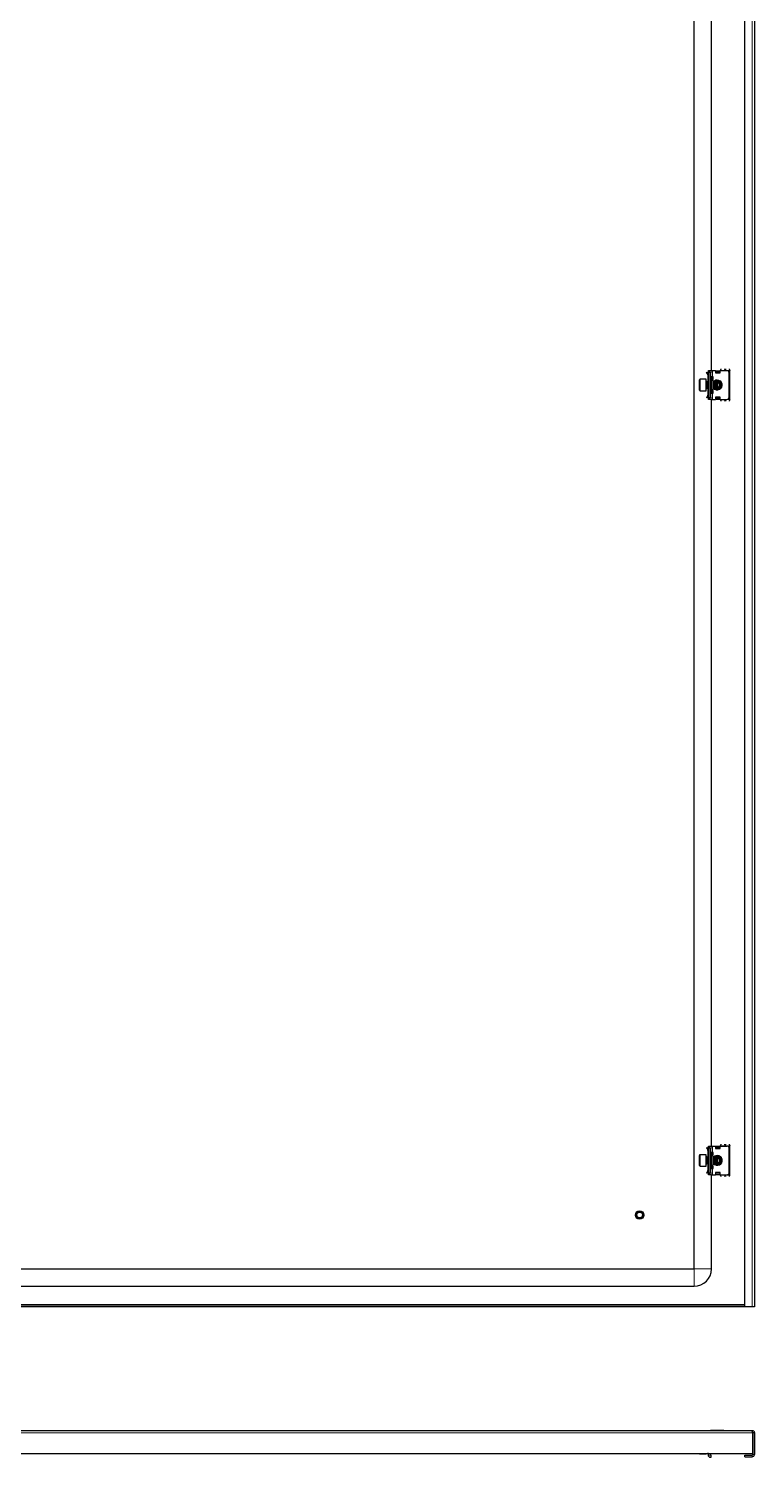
# Model space of a CAD drawing. Header units: millimetres. Extents: x -661 to 2133, y -1282 to 1206.
# Drawn here: x 1501 to 2133, y -1281 to -38 of the extents above; entities that cross this region are included whole.
import ezdxf

# ---------------------------------------------------------------- set-up
doc = ezdxf.new("R2010")
doc.units = ezdxf.units.MM

msp = doc.modelspace()

# ---------------------------------------------------------------- linework, layer by layer
at = {"color": 7, "linetype": 'Continuous', "lineweight": 25}
for p, q in [((2124.37, -1150.44), (2124.37, 1004.56)), ((2132.87, 1004.56), (2132.87, -1150.44)), ((2080.37, -1117.44), (2080.37, 971.56)), ((2095.37, -335.44), (2095.37, 189.56)), ((2092.87, -335.44), (2094.87, -335.44)), ((2092.87, -335.71), (2092.87, -335.44)), ((2092.87, -360.18), (2092.87, -335.71)), ((2094.87, -335.44), (2094.87, -337.44)), ((2094.87, -335.44), (2096.37, -335.44)), ((2096.37, -335.44), (2098.87, -335.44)), ((2098.87, -335.44), (2098.87, -337.44)), ((2099.12, -335.82), (2099.62, -335.47)), ((2099.62, -335.82), (2099.12, -336.18)), ((2099.12, -336.18), (2099.12, -335.82)), ((2099.62, -335.47), (2099.62, -335.82)), ((2099.62, -335.47), (2102.12, -335.47)), ((2099.62, -335.82), (2102.12, -335.82)), ((2102.12, -335.82), (2102.12, -335.47)), ((2102.12, -335.47), (2102.62, -335.82)), ((2102.62, -336.18), (2102.12, -335.82)), ((2102.62, -335.82), (2102.62, -336.18)), ((2102.67, -335.56), (2102.67, -337.44)), ((2102.87, -335.56), (2102.67, -335.56)), ((2102.87, -337.44), (2102.87, -335.44)), ((2102.87, -335.44), (2108.87, -335.44)), ((2103.37, -335.44), (2103.37, -335.19)), ((2111.37, -360.69), (2111.37, -335.19)), ((2084.87, -352.34), (2084.87, -343.54)), ((2090.87, -342.94), (2085.47, -342.94)), ((2090.87, -352.94), (2090.87, -342.94)), ((2091.31, -336.8), (2090.96, -337.16)), ((2091.93, -338.13), (2090.96, -337.16)), ((2091.48, -344.94), (2091.12, -344.94)), ((2092.28, -337.78), (2091.31, -336.8)), ((2091.87, -345.5), (2091.48, -344.94)), ((2091.48, -346.8), (2091.48, -344.94)), ((2091.48, -350.94), (2091.48, -346.8)), ((2092.26, -344.94), (2091.87, -345.5)), ((2091.87, -347.01), (2091.87, -345.5)), ((2091.87, -350.39), (2091.87, -347.01)), ((2091.93, -338.13), (2092.28, -337.78)), ((2092.48, -344.94), (2092.26, -344.94)), ((2092.26, -346.8), (2092.26, -344.94)), ((2092.26, -350.94), (2092.26, -346.8)), ((2092.37, -337.44), (2092.37, -337.84)), ((2092.37, -339.19), (2092.87, -339.19)), ((2092.37, -339.19), (2092.37, -342.69)), ((2092.87, -342.69), (2092.37, -342.69)), ((2092.37, -342.69), (2092.37, -344.94)), ((2092.87, -345.5), (2092.48, -344.94)), ((2092.48, -346.8), (2092.48, -344.94)), ((2092.48, -350.94), (2092.48, -346.8)), ((2092.66, -336.74), (2092.87, -336.53)), ((2093.87, -337.44), (2093.87, -358.44)), ((2094.87, -358.44), (2094.87, -337.44)), ((2096.37, -340.94), (2094.87, -340.94)), ((2095.19, -343.91), (2096.87, -342.94)), ((2095.37, -343.81), (2095.37, -342.69)), ((2095.37, -342.69), (2095.87, -342.69)), ((2096.87, -343.94), (2095.37, -343.94)), ((2095.87, -342.69), (2096.87, -342.69)), ((2096.87, -340.94), (2096.37, -340.94)), ((2096.87, -342.94), (2096.87, -340.94)), ((2096.87, -351.94), (2096.87, -343.94)), ((2097.26, -344.94), (2096.87, -345.5)), ((2097.48, -344.94), (2097.26, -344.94)), ((2097.26, -346.8), (2097.26, -344.94)), ((2097.26, -350.94), (2097.26, -346.8)), ((2097.87, -345.5), (2097.48, -344.94)), ((2097.48, -346.8), (2097.48, -344.94)), ((2097.48, -350.94), (2097.48, -346.8)), ((2098.26, -344.94), (2097.87, -345.5)), ((2097.87, -347.01), (2097.87, -345.5)), ((2097.87, -350.39), (2097.87, -347.01)), ((2098.48, -344.94), (2098.26, -344.94)), ((2098.26, -346.8), (2098.26, -344.94)), ((2098.26, -350.94), (2098.26, -346.8)), ((2098.87, -345.5), (2098.48, -344.94)), ((2098.48, -346.8), (2098.48, -344.94)), ((2098.48, -350.94), (2098.48, -346.8)), ((2098.79, -345.39), (2099.04, -345.25)), ((2098.87, -337.44), (2102.87, -337.44)), ((2099.26, -344.94), (2098.87, -345.5)), ((2098.87, -347.01), (2098.87, -345.5)), ((2098.87, -350.39), (2098.87, -347.01)), ((2099.12, -337.09), (2099.12, -336.18)), ((2099.12, -337.44), (2099.12, -337.09)), ((2099.48, -344.94), (2099.26, -344.94)), ((2099.26, -346.8), (2099.26, -344.94)), ((2099.26, -350.94), (2099.26, -346.8)), ((2099.87, -345.5), (2099.48, -344.94)), ((2099.48, -346.8), (2099.48, -344.94)), ((2099.48, -350.94), (2099.48, -346.8)), ((2100.08, -345.2), (2099.71, -345.27)), ((2100.26, -344.94), (2099.87, -345.5)), ((2099.87, -347.01), (2099.87, -345.5)), ((2099.87, -350.39), (2099.87, -347.01)), ((2100.32, -344.94), (2100.26, -344.94)), ((2100.26, -346.8), (2100.26, -344.94)), ((2100.26, -350.94), (2100.26, -346.8)), ((2100.87, -345.5), (2100.32, -344.94)), ((2100.32, -350.94), (2100.32, -344.94)), ((2101.39, -345.38), (2100.56, -345.19)), ((2100.87, -350.39), (2100.87, -345.5)), ((2102.62, -336.18), (2102.62, -337.09)), ((2102.62, -337.09), (2102.62, -337.44)), ((2110.87, -358.44), (2110.87, -337.44)), ((2085.47, -352.94), (2090.87, -352.94)), ((2091.93, -357.75), (2090.96, -358.73)), ((2091.31, -359.08), (2090.96, -358.73)), ((2091.12, -350.94), (2091.48, -350.94)), ((2092.28, -358.11), (2091.31, -359.08)), ((2091.48, -350.94), (2091.87, -350.39)), ((2091.87, -350.39), (2092.26, -350.94)), ((2091.93, -357.75), (2092.28, -358.11)), ((2092.26, -350.94), (2092.48, -350.94)), ((2092.37, -350.94), (2092.37, -353.19)), ((2092.37, -353.19), (2092.87, -353.19)), ((2092.37, -353.19), (2092.37, -356.69)), ((2092.37, -356.69), (2092.87, -356.69)), ((2092.37, -358.44), (2092.37, -357.98)), ((2092.48, -350.94), (2092.87, -350.39)), ((2092.87, -359.36), (2092.66, -359.15)), ((2092.87, -360.44), (2092.87, -360.18)), ((2094.87, -360.44), (2092.87, -360.44)), ((2094.87, -354.94), (2096.37, -354.94)), ((2094.87, -358.44), (2094.87, -360.44)), ((2094.87, -360.44), (2096.37, -360.44)), ((2096.87, -352.94), (2095.19, -351.98)), ((2095.37, -351.94), (2096.87, -351.94)), ((2095.37, -353.19), (2095.37, -352.08)), ((2095.87, -353.19), (2095.37, -353.19)), ((2095.37, -1010.44), (2095.37, -360.44)), ((2096.87, -353.19), (2095.87, -353.19)), ((2096.37, -354.94), (2096.87, -354.94)), ((2096.37, -360.44), (2098.87, -360.44)), ((2096.87, -350.39), (2097.26, -350.94)), ((2096.87, -354.94), (2096.87, -352.94)), ((2097.26, -350.94), (2097.48, -350.94)), ((2097.48, -350.94), (2097.87, -350.39)), ((2097.87, -350.39), (2098.26, -350.94)), ((2098.26, -350.94), (2098.48, -350.94)), ((2098.48, -350.94), (2098.87, -350.39)), ((2099.04, -350.63), (2098.79, -350.5)), ((2098.87, -350.39), (2099.26, -350.94)), ((2102.87, -358.44), (2098.87, -358.44)), ((2098.87, -358.44), (2098.87, -360.44)), ((2099.12, -358.8), (2099.12, -358.44)), ((2099.12, -359.71), (2099.12, -358.8)), ((2099.12, -359.71), (2099.62, -360.06)), ((2099.12, -360.06), (2099.12, -359.71)), ((2099.62, -360.42), (2099.12, -360.06)), ((2099.26, -350.94), (2099.48, -350.94)), ((2099.48, -350.94), (2099.87, -350.39)), ((2102.12, -360.06), (2099.62, -360.06)), ((2099.62, -360.06), (2099.62, -360.42)), ((2102.12, -360.42), (2099.62, -360.42)), ((2099.87, -350.39), (2100.26, -350.94)), ((2100.26, -350.94), (2100.32, -350.94)), ((2100.32, -350.94), (2100.87, -350.39)), ((2102.12, -360.06), (2102.62, -359.71)), ((2102.12, -360.42), (2102.12, -360.06)), ((2102.62, -360.06), (2102.12, -360.42)), ((2102.62, -358.44), (2102.62, -358.8)), ((2102.62, -358.8), (2102.62, -359.71)), ((2102.62, -359.71), (2102.62, -360.06)), ((2102.67, -358.44), (2102.67, -360.33)), ((2102.67, -360.33), (2102.87, -360.33)), ((2102.87, -360.44), (2102.87, -358.44)), ((2102.87, -360.44), (2108.87, -360.44)), ((2103.37, -360.69), (2103.37, -360.44)), ((2084.87, -1027.34), (2084.87, -1018.54)), ((2090.87, -1017.94), (2085.47, -1017.94)), ((2090.87, -1027.94), (2090.87, -1017.94)), ((2091.31, -1011.8), (2090.96, -1012.16)), ((2091.93, -1013.13), (2090.96, -1012.16)), ((2092.28, -1012.78), (2091.31, -1011.8)), ((2091.93, -1013.13), (2092.28, -1012.78)), ((2092.37, -1012.44), (2092.37, -1012.84)), ((2092.37, -1014.19), (2092.87, -1014.19)), ((2092.37, -1014.19), (2092.37, -1017.69)), ((2092.87, -1017.69), (2092.37, -1017.69)), ((2092.37, -1017.69), (2092.37, -1019.94)), ((2092.66, -1011.74), (2092.87, -1011.53)), ((2092.87, -1010.44), (2094.87, -1010.44)), ((2092.87, -1010.71), (2092.87, -1010.44)), ((2092.87, -1035.18), (2092.87, -1010.71)), ((2093.87, -1012.44), (2093.87, -1033.44)), ((2094.87, -1010.44), (2094.87, -1012.44)), ((2094.87, -1010.44), (2096.37, -1010.44)), ((2094.87, -1033.44), (2094.87, -1012.44)), ((2096.37, -1015.94), (2094.87, -1015.94)), ((2095.19, -1018.91), (2096.87, -1017.94)), ((2095.37, -1018.81), (2095.37, -1017.69)), ((2095.37, -1017.69), (2095.87, -1017.69)), ((2096.87, -1018.94), (2095.37, -1018.94)), ((2095.87, -1017.69), (2096.87, -1017.69)), ((2096.37, -1010.44), (2098.87, -1010.44)), ((2096.87, -1015.94), (2096.37, -1015.94)), ((2096.87, -1017.94), (2096.87, -1015.94)), ((2096.87, -1026.94), (2096.87, -1018.94)), ((2098.87, -1010.44), (2098.87, -1012.44)), ((2098.87, -1012.44), (2102.87, -1012.44)), ((2099.12, -1010.82), (2099.62, -1010.47)), ((2099.62, -1010.82), (2099.12, -1011.18)), ((2099.12, -1011.18), (2099.12, -1010.82)), ((2099.12, -1012.09), (2099.12, -1011.18)), ((2099.12, -1012.44), (2099.12, -1012.09)), ((2099.62, -1010.47), (2099.62, -1010.82)), ((2099.62, -1010.47), (2102.12, -1010.47)), ((2099.62, -1010.82), (2102.12, -1010.82)), ((2102.12, -1010.82), (2102.12, -1010.47)), ((2102.12, -1010.47), (2102.62, -1010.82)), ((2102.62, -1011.18), (2102.12, -1010.82)), ((2102.62, -1010.82), (2102.62, -1011.18)), ((2102.62, -1011.18), (2102.62, -1012.09)), ((2102.62, -1012.09), (2102.62, -1012.44)), ((2102.67, -1010.56), (2102.67, -1012.44)), ((2102.87, -1010.56), (2102.67, -1010.56)), ((2102.87, -1010.44), (2108.87, -1010.44)), ((2102.87, -1012.44), (2102.87, -1010.44)), ((2103.37, -1010.44), (2103.37, -1010.19)), ((2110.87, -1033.44), (2110.87, -1012.44)), ((2111.37, -1035.69), (2111.37, -1010.19)), ((2085.47, -1027.94), (2090.87, -1027.94)), ((2091.48, -1019.94), (2091.12, -1019.94)), ((2091.12, -1025.94), (2091.48, -1025.94)), ((2091.87, -1020.5), (2091.48, -1019.94)), ((2091.48, -1021.8), (2091.48, -1019.94)), ((2091.48, -1025.94), (2091.48, -1021.8)), ((2091.48, -1025.94), (2091.87, -1025.39)), ((2092.26, -1019.94), (2091.87, -1020.5)), ((2091.87, -1022.01), (2091.87, -1020.5)), ((2091.87, -1025.39), (2091.87, -1022.01)), ((2091.87, -1025.39), (2092.26, -1025.94)), ((2092.48, -1019.94), (2092.26, -1019.94)), ((2092.26, -1021.8), (2092.26, -1019.94)), ((2092.26, -1025.94), (2092.26, -1021.8)), ((2092.26, -1025.94), (2092.48, -1025.94)), ((2092.37, -1025.94), (2092.37, -1028.19)), ((2092.37, -1028.19), (2092.37, -1031.69)), ((2092.37, -1028.19), (2092.87, -1028.19)), ((2092.37, -1031.69), (2092.87, -1031.69)), ((2092.87, -1020.5), (2092.48, -1019.94)), ((2092.48, -1021.8), (2092.48, -1019.94)), ((2092.48, -1025.94), (2092.48, -1021.8)), ((2092.48, -1025.94), (2092.87, -1025.39)), ((2094.87, -1029.94), (2096.37, -1029.94)), ((2096.87, -1027.94), (2095.19, -1026.98)), ((2095.37, -1026.94), (2096.87, -1026.94)), ((2095.37, -1028.19), (2095.37, -1027.08)), ((2095.87, -1028.19), (2095.37, -1028.19)), ((2096.87, -1028.19), (2095.87, -1028.19)), ((2096.37, -1029.94), (2096.87, -1029.94)), ((2097.26, -1019.94), (2096.87, -1020.5)), ((2096.87, -1025.39), (2097.26, -1025.94)), ((2096.87, -1029.94), (2096.87, -1027.94)), ((2097.48, -1019.94), (2097.26, -1019.94)), ((2097.26, -1021.8), (2097.26, -1019.94)), ((2097.26, -1025.94), (2097.26, -1021.8)), ((2097.26, -1025.94), (2097.48, -1025.94)), ((2097.87, -1020.5), (2097.48, -1019.94)), ((2097.48, -1021.8), (2097.48, -1019.94)), ((2097.48, -1025.94), (2097.48, -1021.8)), ((2097.48, -1025.94), (2097.87, -1025.39)), ((2098.26, -1019.94), (2097.87, -1020.5)), ((2097.87, -1022.01), (2097.87, -1020.5)), ((2097.87, -1025.39), (2097.87, -1022.01)), ((2097.87, -1025.39), (2098.26, -1025.94)), ((2098.48, -1019.94), (2098.26, -1019.94)), ((2098.26, -1021.8), (2098.26, -1019.94)), ((2098.26, -1025.94), (2098.26, -1021.8)), ((2098.26, -1025.94), (2098.48, -1025.94)), ((2098.87, -1020.5), (2098.48, -1019.94)), ((2098.48, -1021.8), (2098.48, -1019.94)), ((2098.48, -1025.94), (2098.48, -1021.8)), ((2098.48, -1025.94), (2098.87, -1025.39)), ((2098.79, -1020.39), (2099.04, -1020.25)), ((2099.04, -1025.63), (2098.79, -1025.5)), ((2099.26, -1019.94), (2098.87, -1020.5)), ((2098.87, -1022.01), (2098.87, -1020.5)), ((2098.87, -1025.39), (2098.87, -1022.01)), ((2098.87, -1025.39), (2099.26, -1025.94)), ((2099.48, -1019.94), (2099.26, -1019.94)), ((2099.26, -1021.8), (2099.26, -1019.94)), ((2099.26, -1025.94), (2099.26, -1021.8)), ((2099.26, -1025.94), (2099.48, -1025.94)), ((2099.87, -1020.5), (2099.48, -1019.94)), ((2099.48, -1021.8), (2099.48, -1019.94)), ((2099.48, -1025.94), (2099.48, -1021.8)), ((2099.48, -1025.94), (2099.87, -1025.39)), ((2100.08, -1020.2), (2099.71, -1020.27)), ((2100.26, -1019.94), (2099.87, -1020.5)), ((2099.87, -1022.01), (2099.87, -1020.5)), ((2099.87, -1025.39), (2099.87, -1022.01)), ((2099.87, -1025.39), (2100.26, -1025.94)), ((2100.32, -1019.94), (2100.26, -1019.94)), ((2100.26, -1021.8), (2100.26, -1019.94)), ((2100.26, -1025.94), (2100.26, -1021.8)), ((2100.26, -1025.94), (2100.32, -1025.94)), ((2100.87, -1020.5), (2100.32, -1019.94)), ((2100.32, -1025.94), (2100.32, -1019.94)), ((2100.32, -1025.94), (2100.87, -1025.39)), ((2101.39, -1020.38), (2100.56, -1020.19)), ((2100.87, -1025.39), (2100.87, -1020.5)), ((2091.93, -1032.75), (2090.96, -1033.73)), ((2091.31, -1034.08), (2090.96, -1033.73)), ((2092.28, -1033.11), (2091.31, -1034.08)), ((2091.93, -1032.75), (2092.28, -1033.11)), ((2092.37, -1033.44), (2092.37, -1032.98)), ((2092.87, -1034.36), (2092.66, -1034.15)), ((2092.87, -1035.44), (2092.87, -1035.18)), ((2094.87, -1035.44), (2092.87, -1035.44)), ((2094.87, -1033.44), (2094.87, -1035.44)), ((2094.87, -1035.44), (2096.37, -1035.44)), ((2095.37, -1117.44), (2095.37, -1035.44)), ((2096.37, -1035.44), (2098.87, -1035.44)), ((2102.87, -1033.44), (2098.87, -1033.44)), ((2098.87, -1033.44), (2098.87, -1035.44)), ((2099.12, -1033.8), (2099.12, -1033.44)), ((2099.12, -1034.71), (2099.12, -1033.8)), ((2099.12, -1034.71), (2099.62, -1035.06)), ((2099.12, -1035.06), (2099.12, -1034.71)), ((2099.62, -1035.42), (2099.12, -1035.06)), ((2102.12, -1035.06), (2099.62, -1035.06)), ((2099.62, -1035.06), (2099.62, -1035.42)), ((2102.12, -1035.42), (2099.62, -1035.42)), ((2102.12, -1035.06), (2102.62, -1034.71)), ((2102.12, -1035.42), (2102.12, -1035.06)), ((2102.62, -1035.06), (2102.12, -1035.42)), ((2102.62, -1033.44), (2102.62, -1033.8)), ((2102.62, -1033.8), (2102.62, -1034.71)), ((2102.62, -1034.71), (2102.62, -1035.06)), ((2102.67, -1033.44), (2102.67, -1035.33)), ((2102.67, -1035.33), (2102.87, -1035.33)), ((2102.87, -1035.44), (2102.87, -1033.44)), ((2102.87, -1035.44), (2108.87, -1035.44)), ((2103.37, -1035.69), (2103.37, -1035.44)), ((1191.37, -1117.44), (2080.37, -1117.44)), ((1191.37, -1132.44), (2080.37, -1132.44)), ((2124.37, -1148.94), (1147.37, -1148.94)), ((2124.37, -1150.44), (1147.37, -1150.44)), ((2130.77, -1150.44), (2124.37, -1150.44)), ((2132.87, -1150.44), (2130.77, -1150.44)), ((1140.97, -1257.96), (2130.77, -1257.96)), ((2094.58, -1257.66), (2094.58, -1257.96)), ((2094.58, -1257.66), (2105.74, -1257.66)), ((2105.74, -1257.66), (2106.15, -1257.66)), ((2106.15, -1257.96), (2106.15, -1257.66)), ((2131.17, -1260.06), (2131.17, -1277.96)), ((2132.87, -1260.06), (2131.37, -1260.06)), ((2131.37, -1260.06), (2131.37, -1278.86)), ((2132.87, -1260.06), (2132.87, -1278.86)), ((1140.57, -1277.96), (2131.17, -1277.96)), ((2085.47, -1278.46), (2090.87, -1278.46)), ((2090.87, -1278.46), (2090.87, -1277.96)), ((2092.37, -1278.46), (2092.87, -1278.46)), ((2092.87, -1279.46), (2092.87, -1277.96)), ((2092.87, -1280.46), (2092.87, -1279.46)), ((2092.87, -1280.46), (2093.87, -1281.46)), ((2094.87, -1279.46), (2094.87, -1277.96)), ((2094.87, -1279.46), (2094.87, -1281.46)), ((2124.37, -1280.96), (2124.37, -1279.46)), ((2124.37, -1279.46), (2130.77, -1279.46)), ((2124.37, -1280.96), (2130.77, -1280.96)), ((2094.87, -1281.46), (2093.87, -1281.46))]:
    msp.add_line(p, q, dxfattribs=at)
at = {"color": 8, "linetype": 'Continuous', "lineweight": 18}
for p, q in [((2130.77, 1004.56), (2130.77, -1150.44)), ((2096.37, -340.94), (2096.37, -335.44)), ((2103.37, -335.19), (2107.37, -335.19)), ((2111.37, -335.19), (2107.37, -335.19)), ((2085.47, -342.94), (2085.47, -352.94)), ((2091.12, -344.94), (2091.12, -350.72)), ((2092.87, -337.44), (2092.37, -337.44)), ((2092.87, -336.94), (2092.66, -336.74)), ((2094.87, -337.44), (2093.87, -337.44)), ((2095.37, -343.94), (2095.37, -351.94)), ((2095.87, -342.69), (2095.87, -340.94)), ((2102.62, -337.09), (2099.12, -337.09)), ((2091.12, -350.72), (2091.12, -350.94)), ((2092.87, -358.44), (2092.37, -358.44)), ((2092.87, -358.94), (2092.66, -359.15)), ((2093.87, -358.44), (2094.87, -358.44)), ((2095.87, -354.94), (2095.87, -353.19)), ((2096.37, -360.44), (2096.37, -354.94)), ((2099.12, -358.8), (2102.62, -358.8)), ((2107.37, -360.69), (2103.37, -360.69)), ((2111.37, -360.69), (2107.37, -360.69)), ((2085.47, -1017.94), (2085.47, -1027.94)), ((2092.87, -1012.44), (2092.37, -1012.44)), ((2092.87, -1011.94), (2092.66, -1011.74)), ((2094.87, -1012.44), (2093.87, -1012.44)), ((2095.37, -1018.94), (2095.37, -1026.94)), ((2095.87, -1017.69), (2095.87, -1015.94)), ((2096.37, -1015.94), (2096.37, -1010.44)), ((2102.62, -1012.09), (2099.12, -1012.09)), ((2103.37, -1010.19), (2107.37, -1010.19)), ((2111.37, -1010.19), (2107.37, -1010.19)), ((2091.12, -1019.94), (2091.12, -1025.72)), ((2091.12, -1025.72), (2091.12, -1025.94)), ((2095.87, -1029.94), (2095.87, -1028.19)), ((2096.37, -1035.44), (2096.37, -1029.94)), ((2092.87, -1033.44), (2092.37, -1033.44)), ((2092.87, -1033.94), (2092.66, -1034.15)), ((2093.87, -1033.44), (2094.87, -1033.44)), ((2099.12, -1033.8), (2102.62, -1033.8)), ((2107.37, -1035.69), (2103.37, -1035.69)), ((2111.37, -1035.69), (2107.37, -1035.69)), ((2080.37, -1117.44), (2080.37, -1132.44)), ((2080.37, -1117.44), (2095.37, -1117.44)), ((2124.37, -1148.34), (1147.37, -1148.34)), ((1140.57, -1260.06), (2131.17, -1260.06)), ((2085.47, -1277.96), (2085.47, -1278.46)), ((2092.87, -1279.46), (2094.87, -1279.46)), ((2130.77, -1279.46), (2130.77, -1280.96)), ((2131.37, -1278.86), (2132.87, -1278.86))]:
    msp.add_line(p, q, dxfattribs=at)
at = {"color": 7, "linetype": 'Continuous', "lineweight": 25, "flags": 128}
for points in [[(2099.71, -350.62), (2099.84, -350.65), (2100.08, -350.69)], [(2099.71, -1025.62), (2099.84, -1025.65), (2100.08, -1025.69)]]:
    msp.add_lwpolyline(points, dxfattribs=at)
at = {"color": 7, "linetype": 'Continuous', "lineweight": 25}
for radius in [3.75, 3, 2.5]:
    msp.add_circle((2032.87, -1070.44), radius, dxfattribs=at)
for centre, radius, start, end in [((2091.87, -337.44), 2, 0, 60), ((2108.87, -337.44), 2, 0, 90), ((2085.47, -343.54), 0.6, 90, 180), ((2091.12, -344.69), 0.25, 180, 270), ((2093.37, -337.44), 1, 135, 180), ((2095.37, -343.44), 0.5, 180, 270), ((2100.37, -347.94), 4, 90, 134.28235), ((2100.37, -347.94), 4, 225.71765, 90), ((2100.37, -347.94), 3, 254.33161, 105.66839), ((2100.37, -347.94), 2.76, 274.01261, 68.2426), ((2100.37, -347.94), 2.45, 281.79772, 78.20228), ((2085.47, -352.34), 0.6, 180, 270), ((2091.12, -351.19), 0.25, 90, 180), ((2093.37, -358.44), 1, 180, 225), ((2091.87, -358.44), 2, 300, 0), ((2095.37, -352.44), 0.5, 90, 180), ((2108.87, -358.44), 2, 270, 0), ((2085.47, -1018.54), 0.6, 90, 180), ((2091.12, -1019.69), 0.25, 180, 270), ((2093.37, -1012.44), 1, 135, 180), ((2091.87, -1012.44), 2, 0, 60), ((2095.37, -1018.44), 0.5, 180, 270), ((2100.37, -1022.94), 4, 90, 134.28235), ((2100.37, -1022.94), 4, 225.71765, 90), ((2108.87, -1012.44), 2, 0, 90), ((2085.47, -1027.34), 0.6, 180, 270), ((2091.12, -1026.19), 0.25, 90, 180), ((2095.37, -1027.44), 0.5, 90, 180), ((2100.37, -1022.94), 3, 254.33161, 105.66839), ((2100.37, -1022.94), 2.76, 274.01261, 68.2426), ((2100.37, -1022.94), 2.45, 281.79772, 78.20228), ((2093.37, -1033.44), 1, 180, 225), ((2091.87, -1033.44), 2, 300, 0), ((2108.87, -1033.44), 2, 270, 0), ((2080.37, -1117.44), 15, 270, 0), ((2085.47, -1277.86), 0.6, 189.59407, 270), ((2130.77, -1278.86), 2.1, 270, 0), ((2130.77, -1278.86), 0.6, 270, 0)]:
    msp.add_arc(centre, radius, start, end, dxfattribs=at)
at = {"color": 8, "linetype": 'Continuous', "lineweight": 18}
for centre, start, end in [((2100.37, -347.94), 218.94244, 90), ((2100.37, -347.94), 90, 141.05756), ((2100.37, -1022.94), 218.94244, 90), ((2100.37, -1022.94), 90, 141.05756)]:
    msp.add_arc(centre, 4.5, start, end, dxfattribs=at)
at = {"color": 7, "linetype": 'Continuous', "lineweight": 25}
for points, knots in [([(2103.37, -335.19), (2103.42, -335.07), (2103.51, -334.83), (2103.66, -334.48), (2103.8, -334.15), (2103.89, -333.97), (2103.94, -333.87)], [0, 0, 0, 0, 0.2474545, 0.5020799, 0.7495343, 1, 1, 1, 1]), ([(2106.8, -333.88), (2106.88, -334.04), (2107.05, -334.39), (2107.24, -334.87), (2107.35, -335.15), (2107.37, -335.19)], [0, 0, 0, 0, 0.4154826, 0.9171518, 1, 1, 1, 1]), ([(2107.37, -335.19), (2107.47, -334.95), (2107.66, -334.46), (2107.85, -334.07), (2107.94, -333.87)], [0, 0, 0, 0, 0.5020654, 1, 1, 1, 1]), ([(2110.8, -333.88), (2110.88, -334.04), (2111.05, -334.39), (2111.24, -334.87), (2111.35, -335.15), (2111.37, -335.19)], [0, 0, 0, 0, 0.4154826, 0.9171518, 1, 1, 1, 1]), ([(2092.37, -339.19), (2092.35, -339), (2092.32, -338.71), (2092.13, -338.36), (2092, -338.21), (2091.93, -338.13)], [0, 0, 0, 0, 0.48504241, 0.73840391, 1, 1, 1, 1]), ([(2092.87, -339.19), (2092.84, -338.95), (2092.79, -338.47), (2092.51, -338.01), (2092.31, -337.81), (2092.28, -337.78)], [0, 0, 0, 0, 0.4618628, 0.9237257, 1, 1, 1, 1]), ([(2091.93, -357.75), (2092.05, -357.6), (2092.23, -357.38), (2092.35, -357), (2092.36, -356.8), (2092.37, -356.69)], [0, 0, 0, 0, 0.4850424, 0.7384039, 1, 1, 1, 1]), ([(2092.28, -358.11), (2092.44, -357.92), (2092.74, -357.54), (2092.86, -357.01), (2092.87, -356.73), (2092.87, -356.69)], [0, 0, 0, 0, 0.46186285, 0.92372566, 1, 1, 1, 1]), ([(2103.94, -362.01), (2103.86, -361.85), (2103.69, -361.5), (2103.5, -361.01), (2103.39, -360.73), (2103.37, -360.69)], [0, 0, 0, 0, 0.4154826, 0.9171518, 1, 1, 1, 1]), ([(2107.37, -360.69), (2107.27, -360.94), (2107.08, -361.42), (2106.89, -361.82), (2106.8, -362.02)], [0, 0, 0, 0, 0.5020654, 1, 1, 1, 1]), ([(2107.94, -362.01), (2107.86, -361.85), (2107.69, -361.5), (2107.5, -361.01), (2107.39, -360.73), (2107.37, -360.69)], [0, 0, 0, 0, 0.4154826, 0.9171518, 1, 1, 1, 1]), ([(2111.37, -360.69), (2111.27, -360.94), (2111.08, -361.42), (2110.89, -361.82), (2110.8, -362.02)], [0, 0, 0, 0, 0.5020654, 1, 1, 1, 1]), ([(2092.37, -1014.19), (2092.35, -1014), (2092.32, -1013.71), (2092.13, -1013.36), (2092, -1013.21), (2091.93, -1013.13)], [0, 0, 0, 0, 0.48504241, 0.73840391, 1, 1, 1, 1]), ([(2092.87, -1014.19), (2092.84, -1013.95), (2092.79, -1013.47), (2092.51, -1013.01), (2092.31, -1012.81), (2092.28, -1012.78)], [0, 0, 0, 0, 0.4618628, 0.9237257, 1, 1, 1, 1]), ([(2103.37, -1010.19), (2103.42, -1010.07), (2103.51, -1009.83), (2103.66, -1009.48), (2103.8, -1009.15), (2103.89, -1008.97), (2103.94, -1008.87)], [0, 0, 0, 0, 0.2474545, 0.5020799, 0.7495343, 1, 1, 1, 1]), ([(2106.8, -1008.88), (2106.88, -1009.04), (2107.05, -1009.39), (2107.24, -1009.87), (2107.35, -1010.15), (2107.37, -1010.19)], [0, 0, 0, 0, 0.4154826, 0.9171518, 1, 1, 1, 1]), ([(2107.37, -1010.19), (2107.47, -1009.95), (2107.66, -1009.46), (2107.85, -1009.07), (2107.94, -1008.87)], [0, 0, 0, 0, 0.5020654, 1, 1, 1, 1]), ([(2110.8, -1008.88), (2110.88, -1009.04), (2111.05, -1009.39), (2111.24, -1009.87), (2111.35, -1010.15), (2111.37, -1010.19)], [0, 0, 0, 0, 0.4154826, 0.91715183, 1, 1, 1, 1]), ([(2091.93, -1032.75), (2092.05, -1032.6), (2092.23, -1032.38), (2092.35, -1032), (2092.36, -1031.8), (2092.37, -1031.69)], [0, 0, 0, 0, 0.4850424, 0.7384039, 1, 1, 1, 1]), ([(2092.28, -1033.11), (2092.44, -1032.92), (2092.74, -1032.54), (2092.86, -1032.01), (2092.87, -1031.73), (2092.87, -1031.69)], [0, 0, 0, 0, 0.46186285, 0.92372566, 1, 1, 1, 1]), ([(2103.94, -1037.01), (2103.86, -1036.85), (2103.69, -1036.5), (2103.5, -1036.01), (2103.39, -1035.73), (2103.37, -1035.69)], [0, 0, 0, 0, 0.4154826, 0.9171518, 1, 1, 1, 1]), ([(2107.37, -1035.69), (2107.27, -1035.94), (2107.08, -1036.42), (2106.89, -1036.82), (2106.8, -1037.02)], [0, 0, 0, 0, 0.5020654, 1, 1, 1, 1]), ([(2107.94, -1037.01), (2107.86, -1036.85), (2107.69, -1036.5), (2107.5, -1036.01), (2107.39, -1035.73), (2107.37, -1035.69)], [0, 0, 0, 0, 0.4154826, 0.9171518, 1, 1, 1, 1]), ([(2111.37, -1035.69), (2111.27, -1035.94), (2111.08, -1036.42), (2110.89, -1036.82), (2110.8, -1037.02)], [0, 0, 0, 0, 0.5020654, 1, 1, 1, 1]), ([(2130.77, -1257.96), (2131.05, -1257.96), (2131.32, -1258.02), (2131.83, -1258.23), (2132.06, -1258.38), (2132.45, -1258.77), (2132.6, -1259), (2132.82, -1259.51), (2132.87, -1259.78), (2132.87, -1260.06)], [0, 0, 0, 0, 0.25, 0.25, 0.5, 0.5, 0.75, 0.75, 1, 1, 1, 1]), ([(2131.17, -1260.06), (2131.14, -1259.79), (2131.1, -1259.51), (2131.04, -1259), (2131, -1258.77), (2130.94, -1258.38), (2130.9, -1258.23), (2130.84, -1258.02), (2130.8, -1257.96), (2130.77, -1257.96)], [0, 0, 0, 0, 0.25, 0.25, 0.5, 0.5, 0.75, 0.75, 1, 1, 1, 1]), ([(2131.11, -1259.58), (2131.14, -1259.6), (2131.31, -1259.71), (2131.34, -1259.9), (2131.37, -1260.06)], [0, 0, 0, 0, 0.2077128, 1, 1, 1, 1]), ([(2092.37, -1278.46), (2092.35, -1278.36), (2092.31, -1278.21), (2092.17, -1278.04), (2092.09, -1277.98), (2092.08, -1277.96)], [0, 0, 0, 0, 0.6029704, 0.9179315, 1, 1, 1, 1]), ([(2092.87, -1278.46), (2092.85, -1278.37), (2092.81, -1278.2), (2092.57, -1278.03), (2092.46, -1277.96)], [0, 0, 0, 0, 0.57413014, 1, 1, 1, 1])]:
    msp.add_open_spline(points, degree=3, knots=knots, dxfattribs=at)

doc.saveas('drawing.dxf')
